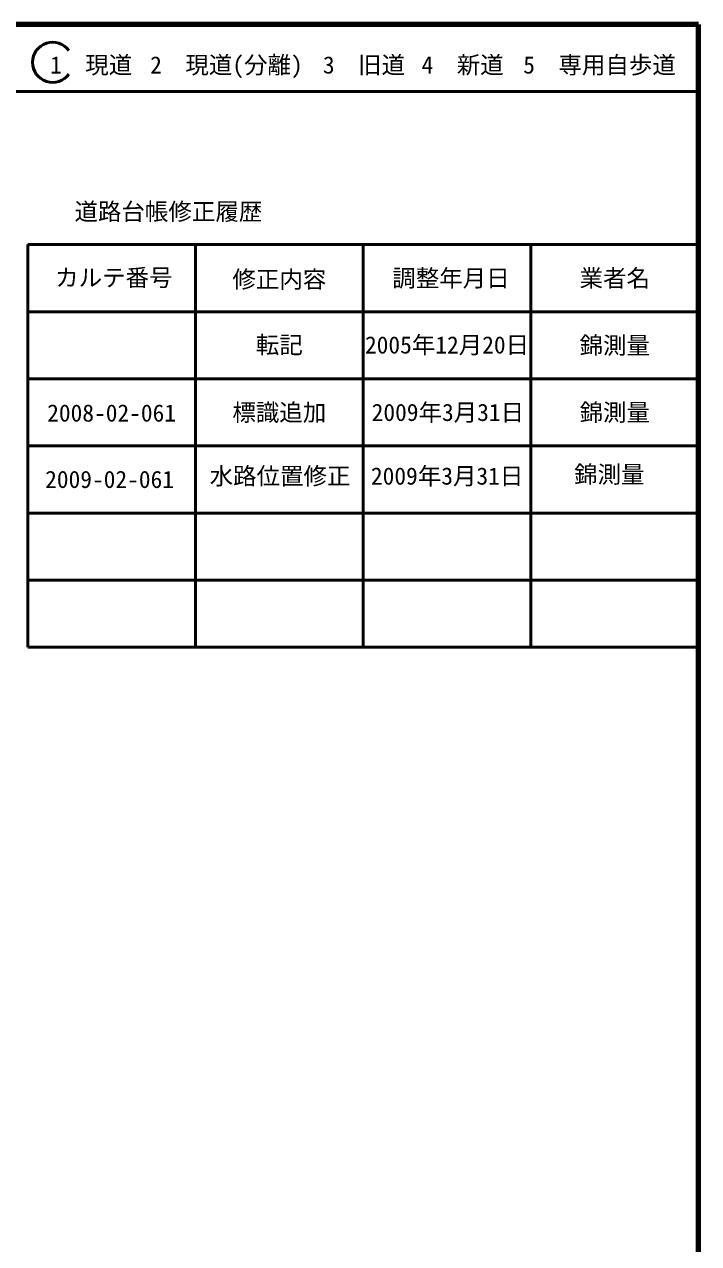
# Model space of a CAD drawing. Units: millimetres, scale not verified. Extents: x 40000 to 680000, y 20000 to 380000.
# Drawn here: x 579500 to 680000, y 198357 to 380000 of the extents above; entities that cross this region are included whole.
import ezdxf
from ezdxf.enums import TextEntityAlignment as Align

# ---------------------------------------------------------------- set-up
doc = ezdxf.new("R2010")
doc.units = ezdxf.units.MM
doc.header["$LTSCALE"] = 1000
for name, color, linetype, lineweight in [('M-TTL', 2, 'Continuous', 140), ('M-TTL-FRAM', 2, 'Continuous', 50), ('M-TTL-LINE', 7, 'Continuous', 50)]:
    doc.layers.add(name, color=color, linetype=linetype, lineweight=lineweight)
doc.layers.add('M-TTL-TXT', color=7, linetype='Continuous')
doc.styles.add('ＭＳ ゴシック', font='')
doc.styles.get('ＭＳ ゴシック').set_extended_font_data('MS Gothic')

msp = doc.modelspace()

# ---------------------------------------------------------------- linework, layer by layer
at = {"layer": 'M-TTL'}
for p, q in [((680000, 380000), (40000, 380000)), ((680000, 20000), (680000, 380000))]:
    msp.add_line(p, q, dxfattribs=at)
at = {"layer": 'M-TTL-FRAM'}
for p, q in [((580000, 347197), (580000, 287197)), ((580000, 347197), (680000, 347197)), ((580000, 287197), (680000, 287197))]:
    msp.add_line(p, q, dxfattribs=at)
at = {"layer": 'M-TTL-LINE'}
for p, q in [((40000, 370000), (680000, 370000)), ((605000, 347197), (605000, 287197)), ((630000, 347197), (630000, 287197)), ((655000, 347197), (655000, 287197)), ((580000, 337197), (680000, 337197)), ((580000, 327197), (680000, 327197)), ((580000, 317197), (680000, 317197)), ((580000, 307197), (680000, 307197)), ((580000, 297197), (680000, 297197))]:
    msp.add_line(p, q, dxfattribs=at)
msp.add_arc((583707, 374352), 3000, 35.68533, 324.31467, dxfattribs=at)

# ---------------------------------------------------------------- texts
at = {"layer": 'M-TTL-TXT', "style": 'ＭＳ ゴシック'}
for s, p in [('1\u3000現道', (589448, 373958)), ('2\u3000現道(分離)', (609619, 373958)), ('3\u3000旧道', (630121, 373958)), ('4\u3000新道', (644824, 373958)), ('5\u3000専用自歩道', (665228, 373958)), ('道路台帳修正履歴', (600968, 352113)), ('カルテ番号', (592839, 342277)), ('修正内容', (617509, 342023)), ('調整年月日', (643089, 342197)), ('業者名', (667500, 342197)), ('転記', (617500, 332245)), ('2005年12月20日', (642500, 332245)), ('錦測量', (667500, 332189)), ('2008-02-061', (592502, 322105)), ('標識追加', (617500, 322197)), ('2009年3月31日', (642625, 322197)), ('錦測量', (667500, 322197)), ('水路位置修正', (617607, 312713)), ('2009年3月31日', (642517, 312713)), ('錦測量', (666679, 312962)), ('2009-02-061', (592198, 312214))]:
    msp.add_text(s, height=2566, dxfattribs=at).set_placement(p, align=Align.MIDDLE_CENTER)

doc.saveas('drawing.dxf')
